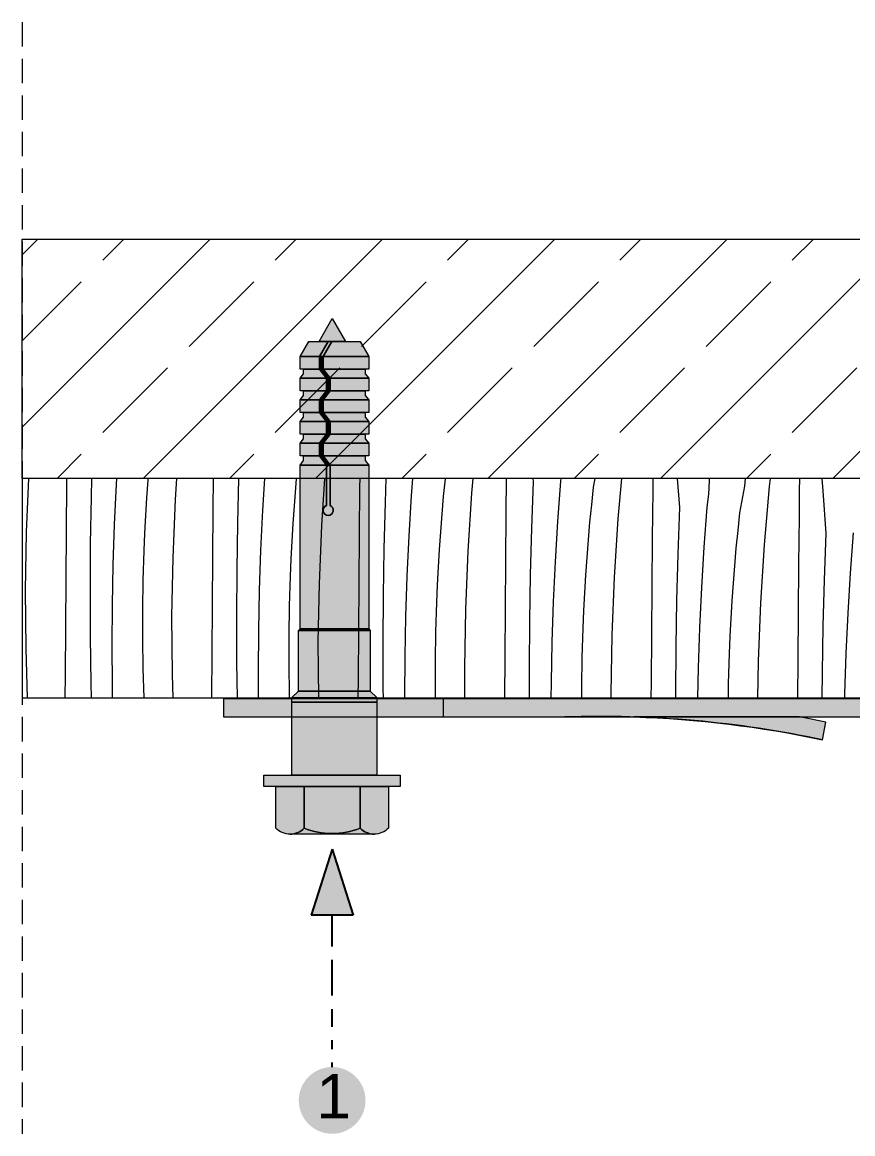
# Model space of a CAD drawing. Header units: millimetres. Extents: x -7826 to 55813, y 465 to 25965.
# Drawn here: x 47588 to 48270, y 18926 to 19838 of the extents above; entities that cross this region are included whole.
import ezdxf

# ---------------------------------------------------------------- set-up
doc = ezdxf.new("R2010")
doc.units = ezdxf.units.MM
doc.linetypes.add('Hidden Line', pattern=[30.00000000000001, 20, -10.00000000000001])
for name, color, linetype, lineweight in [('2D - Ogolne2', 251, 'Continuous', 15), ('2D - Ogolne5', 161, 'Continuous', 25), ('2D Drafting - General102', 254, 'Continuous', 13), ('2D Drafting - General121', 255, 'Continuous', 0), ('2D Drafting - General2', 251, 'Continuous', 15), ('2D Drafting - General5', 161, 'Continuous', 25), ('2D Drafting - General81', 251, 'Continuous', 20), ('Opisy - Tekst121', 255, 'Continuous', 0)]:
    doc.layers.add(name, color=color, linetype=linetype, lineweight=lineweight)
doc.styles.add('GENERATED_STYLE_5', font='arial.ttf')

# ---------------------------------------------------------------- blocks, each defined once
blk = doc.blocks.new('*X8')
at = {"layer": '2D Drafting - General81', "linetype": 'Continuous'}
for p, q in [((-50726.64515615159, 71654.45589636274), (-50724.83959080656, 71698.48811717569)), ((-50693.66429869771, 71694.44382766113), (-50693.62941686485, 71698.48811717569)), ((-50673.49822497665, 71683.01500146936), (-50673.07673428878, 71698.48811717569)), ((-50652.99300354416, 71693.67314353264), (-50652.69895070346, 71698.48811717569)), ((-50628.06855908725, 71682.62731017997), (-50627.06353152131, 71697.10164016571)), ((-50627.06353152131, 71697.10164016571), (-50626.9546700847, 71698.48811717569)), ((-50604.61823588994, 71681.06261155606), (-50603.49167719713, 71698.48811717569)), ((-50573.59653745046, 71673.27264183997), (-50573.37905499949, 71698.48811717569)), ((-50553.4304637294, 71661.84381564822), (-50552.43226581305, 71698.48811717569)), ((-50532.92524229691, 71672.50195771147), (-50531.33825458404, 71698.48811717569)), ((-50505.86005441436, 71690.39511674746), (-50505.15101948706, 71698.48811717569)), ((-50484.55047464268, 71659.89142573491), (-50482.0551990848, 71698.48811717569)), ((-50453.18943713566, 71691.4453012328), (-50453.1261964132, 71698.48811717569)), ((-50432.32368424025, 71678.81546415405), (-50431.57963926803, 71698.48811717569)), ((-50410.84308692798, 71684.31550544885), (-50409.78365726076, 71698.48811717569)), ((-50384.52598165978, 71683.67774578989), (-50383.12917780435, 71698.1195340425)), ((-50383.12917780435, 71698.1195340425), (-50383.09016540788, 71698.48811717569)), ((-50361.39771731963, 71686.43867375862), (-50360.33294862198, 71698.48811717569)), ((-50333.12167588841, 71670.27411541165), (-50332.86832923425, 71698.48811717569)), ((-50310.81380800927, 71695.77399999168), (-50311.01600271404, 71698.48811717569)), ((-50290.77532568073, 71663.14431962771), (-50288.31193337592, 71696.09856260121)), ((-50288.31193337592, 71696.09856260121), (-50288.0465593903, 71698.48811717569)), ((-50261.53423429799, 71691.37693177248), (-50260.24290800323, 71698.48811717569)), ((-50241.32995607238, 71665.26748793745), (-50238.39436104904, 71698.48811717569)), ((-50212.70062904455, 71688.44665204415), (-50212.60060782688, 71698.48811717569)), ((-50190.74604676203, 71674.60281417053), (-50192.52544000927, 71698.48811717569)), ((-50167.06033087534, 71685.58725090348), (-50166.48383062602, 71696.29715491347)), ((-50166.48383062602, 71696.29715491347), (-50166.49051092172, 71698.48811717569)), ((-50137.5037122644, 71692.02821388563), (-50136.76017639258, 71698.48811717569)), ((-50117.05307656078, 71691.72874329698), (-50116.2947942981, 71698.48811717569)), ((-50092.42474913164, 71688.16919630404), (-50092.30536893413, 71698.48811717569)), ((-50073.27193687112, 71688.24695016317), (-50073.95013767794, 71698.48811717569)), ((-50693.98969119359, 71655.09986463061), (-50693.66429869771, 71694.44382766113)), ((-50654.55802589805, 71660.66403665837), (-50652.99300354416, 71693.67314353264)), ((-50506.99577027406, 71675.93045434455), (-50505.86005441436, 71690.39511674746)), ((-50453.52877620321, 71652.10145601882), (-50453.18943713566, 71691.4453012328)), ((-50312.255922993, 71657.6442783329), (-50310.81380800927, 71695.77399999168)), ((-50263.0614165571, 71676.94834822135), (-50261.53423429799, 71691.37693177248)), ((-50213.05391464117, 71649.1029295905), (-50212.70062904455, 71688.44665204415)), ((-50141.46647305074, 71670.20574595132), (-50137.5037122644, 71692.02821388563)), ((-50121.26219482513, 71644.09630211629), (-50117.05307656078, 71691.72874329698)), ((-50092.63286779729, 71667.27546622299), (-50092.42474913164, 71688.16919630404)), ((-50070.67828551477, 71653.43162834937), (-50073.27193687112, 71688.24695016317)), ((-50674.13403039788, 71644.86331578092), (-50673.49822497665, 71683.01500146936)), ((-50628.94281637417, 71668.14449335657), (-50628.06855908725, 71682.62731017997)), ((-50606.57739490434, 71633.28471054157), (-50604.61823588994, 71681.06261155606)), ((-50433.36270248214, 71640.67262982707), (-50432.32368424025, 71678.81546415405)), ((-50412.85748104966, 71651.33077189032), (-50410.84308692798, 71684.31550544885)), ((-50385.79229316711, 71669.22393092631), (-50384.52598165978, 71683.67774578989)), ((-50364.48271339543, 71638.72023991376), (-50361.39771731963, 71686.43867375862)), ((-50168.24417212867, 71674.92737678005), (-50167.06033087534, 71685.58725090348)), ((-50573.92192994634, 71633.92867880945), (-50573.59653745046, 71673.27264183997)), ((-50534.4902646508, 71639.49285083721), (-50532.92524229691, 71672.50195771147)), ((-50508.00079784, 71661.45612435883), (-50506.99577027406, 71675.93045434455)), ((-50386.92800902681, 71654.75926852341), (-50385.79229316711, 71669.22393092631)), ((-50333.46101495596, 71630.93027019768), (-50333.12167588841, 71670.27411541165)), ((-50264.45822041253, 71662.50655996875), (-50263.0614165571, 71676.94834822135)), ((-50192.18816174575, 71636.47309251173), (-50190.74604676203, 71674.60281417053)), ((-50170.70756443348, 71641.97313380655), (-50168.24417212867, 71674.92737678005)), ((-50142.99365530985, 71655.7771624002), (-50141.46647305074, 71670.20574595132)), ((-50655.67338623885, 71627.63667825788), (-50654.55802589805, 71660.66403665837)), ((-50629.68623206444, 71653.65437113294), (-50628.94281637417, 71668.14449335657)), ((-50554.06626915063, 71623.69212995976), (-50553.4304637294, 71661.84381564822)), ((-50508.87505512692, 71646.9733075354), (-50508.00079784, 71661.45612435883)), ((-50486.50963365709, 71612.11352472042), (-50484.55047464268, 71659.89142573491)), ((-50292.78971980241, 71630.15958606919), (-50290.77532568073, 71663.14431962771)), ((-50265.72453191986, 71648.05274510516), (-50264.45822041253, 71662.50655996875)), ((-50244.41495214818, 71617.54905409261), (-50241.32995607238, 71665.26748793745)), ((-50092.98615339391, 71627.93174376934), (-50092.63286779729, 71667.27546622299)), ((-50727.47738905666, 71606.64508672949), (-50726.64515615159, 71654.45589636274)), ((-50694.30113707694, 71615.75578872733), (-50693.98969119359, 71655.09986463061)), ((-50630.29874551385, 71639.15812554251), (-50629.68623206444, 71653.65437113294)), ((-50453.85416869909, 71612.75749298831), (-50453.52877620321, 71652.10145601882)), ((-50414.42250340354, 71618.32166501608), (-50412.85748104966, 71651.33077189032)), ((-50387.93303659274, 71640.28493853768), (-50386.92800902681, 71654.75926852341)), ((-50313.2949412349, 71619.50144400592), (-50312.255922993, 71657.6442783329)), ((-50144.39045916529, 71641.33537414759), (-50142.99365530985, 71655.7771624002)), ((-50072.12040049849, 71615.30190669057), (-50070.67828551477, 71653.43162834937)), ((-50050.63980318622, 71620.80194798538), (-50048.17641088142, 71653.75619095888)), ((-50674.36655196644, 71606.70704102665), (-50674.13403039788, 71644.86331578092)), ((-50509.61847081719, 71632.48318531178), (-50508.87505512692, 71646.9733075354)), ((-50266.86024777956, 71633.58808270226), (-50265.72453191986, 71648.05274510516)), ((-50213.39325370871, 71609.75908437652), (-50213.05391464117, 71649.1029295905)), ((-50172.72195855516, 71608.98840024802), (-50170.70756443348, 71641.97313380655)), ((-50145.65677067261, 71626.881559284), (-50144.39045916529, 71641.33537414759)), ((-50124.34719090092, 71596.37786827145), (-50121.26219482513, 71644.09630211629)), ((-50631.02781631474, 71615.02084943494), (-50630.29874551385, 71639.1581255425)), ((-50607.40962780941, 71585.47390090833), (-50606.57739490434, 71633.28471054157)), ((-50574.2333758297, 71594.58460290616), (-50573.92192994634, 71633.92867880945)), ((-50535.6056249916, 71606.46549243672), (-50534.4902646508, 71639.49285083721)), ((-50510.2309842666, 71617.98693972135), (-50509.61847081719, 71632.48318531178)), ((-50433.99850790337, 71602.52094413863), (-50433.36270248214, 71640.67262982707)), ((-50388.80729387967, 71625.80212171425), (-50387.93303659274, 71640.28493853768)), ((-50366.44187240984, 71590.94233889929), (-50364.48271339543, 71638.72023991376)), ((-50267.8652753455, 71619.11375271653), (-50266.86024777956, 71633.58808270226)), ((-50193.22717998765, 71598.33025818475), (-50192.18816174575, 71636.47309251173)), ((-50656.33887771453, 71594.59719350556), (-50655.67338623885, 71627.63667825788)), ((-50554.29879071919, 71585.5358552055), (-50554.06626915063, 71623.69212995976)), ((-50389.55070956994, 71611.31199949064), (-50388.80729387967, 71625.80212171425)), ((-50333.78640745184, 71591.58630716716), (-50333.46101495596, 71630.93027019768)), ((-50294.35474215629, 71597.15047919493), (-50292.78971980241, 71630.15958606919)), ((-50146.79248653231, 71612.4168968811), (-50145.65677067261, 71626.881559284)), ((-50093.32549246145, 71588.58789855536), (-50092.98615339391, 71627.93174376934)), ((-50694.59863630858, 71576.41160489504), (-50694.30113707694, 71615.75578872733)), ((-50631.39397886868, 71590.87534121686), (-50631.02781631474, 71615.02084943494)), ((-50510.96005506749, 71593.8496636138), (-50510.23098426659, 71617.98693972135)), ((-50415.53786374435, 71585.29430661559), (-50414.42250340354, 71618.32166501608)), ((-50313.93074665613, 71581.34975831748), (-50313.2949412349, 71619.50144400592)), ((-50268.73953263242, 71604.63093589312), (-50267.8652753455, 71619.11375271653)), ((-50246.37411116259, 71569.77115307812), (-50244.41495214818, 71617.54905409261)), ((-50073.15941874039, 71577.1590723636), (-50072.12040049849, 71615.30190669057)), ((-50052.6541973079, 71587.81721442686), (-50050.63980318622, 71620.80194798538)), ((-50727.18223323477, 71558.82794532146), (-50727.47738905666, 71606.64508672949)), ((-50674.1957637051, 71568.55044001488), (-50674.36655196644, 71606.70704102665)), ((-50536.27111646728, 71573.4260076844), (-50535.6056249916, 71606.46549243672)), ((-50487.34186656216, 71564.30271508718), (-50486.50963365709, 71612.11352472042)), ((-50454.16561458244, 71573.41341708502), (-50453.85416869909, 71612.75749298831)), ((-50390.16322301934, 71596.8157539002), (-50389.55070956994, 71611.31199949064)), ((-50213.71864620459, 71570.415121346), (-50213.39325370871, 71609.75908437652)), ((-50174.28698090905, 71575.97929337376), (-50172.72195855516, 71608.98840024802)), ((-50147.79751409825, 71597.94256689536), (-50146.79248653231, 71612.4168968811)), ((-50434.23102947194, 71564.36466938435), (-50433.99850790337, 71602.52094413863)), ((-50390.89229382024, 71572.67847779265), (-50390.16322301934, 71596.8157539002)), ((-50295.4701024971, 71564.12312079444), (-50294.35474215629, 71597.15047919493)), ((-50269.48294832269, 71590.1408136695), (-50268.73953263242, 71604.63093589312)), ((-50193.86298540888, 71560.17857249631), (-50193.22717998765, 71598.33025818475)), ((-50148.67177138517, 71583.45975007195), (-50147.79751409825, 71597.94256689536)), ((-50126.30634991533, 71548.59996725696), (-50124.34719090092, 71596.37786827145)), ((-50656.55437690463, 71561.55170982466), (-50656.33887771453, 71594.59719350556)), ((-50631.39715043511, 71566.72705697), (-50631.39397886868, 71590.87534121686)), ((-50574.53087506133, 71555.24041907389), (-50574.2333758297, 71594.58460290616)), ((-50511.32621762143, 71569.70415539571), (-50510.96005506749, 71593.8496636138)), ((-50367.27410531491, 71543.13152926603), (-50366.44187240984, 71590.94233889929)), ((-50334.09785333519, 71552.24223126388), (-50333.78640745184, 71591.58630716716)), ((-50270.09546177209, 71575.64456807905), (-50269.48294832269, 71590.1408136695)), ((-50093.65088495734, 71549.24393552484), (-50093.32549246145, 71588.58789855536)), ((-50054.21921966179, 71554.8081075526), (-50052.6541973079, 71587.81721442686)), ((-50607.11447198752, 71537.65675950031), (-50607.40962780941, 71585.47390090833)), ((-50554.12800245785, 71547.37925419371), (-50554.29879071919, 71585.5358552055)), ((-50416.20335522003, 71552.25482186324), (-50415.53786374435, 71585.29430661559)), ((-50314.16326822469, 71543.1934835632), (-50313.93074665613, 71581.34975831748)), ((-50149.41518707544, 71568.96962784833), (-50148.67177138517, 71583.45975007195)), ((-50694.88218885116, 71537.06731807752), (-50694.59863630858, 71576.41160489504)), ((-50673.62168469426, 71530.39777559032), (-50674.1957637051, 71568.55044001488)), ((-50536.48661565739, 71540.38052400351), (-50536.27111646728, 71573.4260076844)), ((-50511.32938918786, 71545.55587114887), (-50511.32621762143, 71569.70415539571)), ((-50454.46311381407, 71534.06923325274), (-50454.16561458244, 71573.41341708502)), ((-50391.25845637418, 71548.53296957456), (-50390.89229382024, 71572.67847779265)), ((-50270.82453257299, 71551.50729197149), (-50270.09546177209, 71575.64456807903)), ((-50247.20634406766, 71521.96034344488), (-50246.37411116259, 71569.77115307812)), ((-50214.03009208794, 71531.07104544272), (-50213.71864620459, 71570.415121346)), ((-50175.40234124985, 71542.95193497327), (-50174.28698090905, 71575.97929337376)), ((-50150.02770052484, 71554.4733822579), (-50149.41518707544, 71568.96962784833)), ((-50073.79522416162, 71539.00738667515), (-50073.15941874039, 71577.1590723636)), ((-50656.31984384322, 71528.5063557511), (-50656.55437690463, 71561.55170982466)), ((-50631.03733029737, 71542.58145340344), (-50631.39715043511, 71566.72705697)), ((-50487.05907162914, 71518.48811717567), (-50487.34186656216, 71564.30271508718)), ((-50434.06024121059, 71526.20806837257), (-50434.23102947194, 71564.36466938435)), ((-50296.13559397278, 71531.0836360421), (-50295.4701024971, 71564.12312079444)), ((-50194.09550697744, 71522.02229774203), (-50193.86298540888, 71560.17857249631)), ((-50725.98176641153, 71518.48811717567), (-50727.18223323477, 71558.82794532146)), ((-50574.79574728273, 71518.48811717567), (-50574.53087506133, 71555.24041907389)), ((-50416.41885441013, 71519.20933818237), (-50416.20335522003, 71552.25482186324)), ((-50334.35308351225, 71518.48811717567), (-50334.09785333519, 71552.24223126388)), ((-50271.19069512693, 71527.36178375341), (-50270.82453257299, 71551.50729197149)), ((-50150.75677132573, 71530.33610615032), (-50150.02770052484, 71554.47338225789)), ((-50055.33458000259, 71521.78074915211), (-50054.21921966179, 71554.8081075526)), ((-50630.31592113181, 71518.48811717567), (-50631.03733029737, 71542.58145340344)), ((-50553.69328064716, 71518.48811717567), (-50554.12800245785, 71547.37925419371)), ((-50510.96956905011, 71521.4102675823), (-50511.32938918786, 71545.55587114887)), ((-50391.26162794061, 71524.38468532772), (-50391.25845637418, 71548.53296957456)), ((-50367.12199152609, 71518.48811717567), (-50367.27410531491, 71543.13152926603)), ((-50314.05268744811, 71518.48811717567), (-50314.16326822469, 71543.1934835632)), ((-50175.89509900103, 71518.48811717567), (-50175.40234124985, 71542.95193497327)), ((-50126.83050068087, 71518.48811717567), (-50126.30634991533, 71548.59996725696)), ((-50093.89434659149, 71518.48811717567), (-50093.65088495734, 71549.24393552484)), ((-50695.00950207952, 71518.48811717567), (-50694.88218885116, 71537.06731807752)), ((-50606.54403526989, 71518.48811717567), (-50607.11447198752, 71537.65675950031)), ((-50536.33123849957, 71518.48811717567), (-50536.48661565739, 71540.38052400351)), ((-50454.57540623153, 71518.48811717567), (-50454.46311381407, 71534.06923325274)), ((-50073.92026710044, 71518.48811717567), (-50073.79522416162, 71539.00738667515)), ((-50673.31654537663, 71518.48811717567), (-50673.62168469426, 71530.39777559032)), ((-50656.11228057083, 71518.48811717567), (-50656.31984384322, 71528.5063557511)), ((-50433.94407994077, 71518.48811717567), (-50434.06024121059, 71526.20806837257)), ((-50391.17375670729, 71518.48811717567), (-50391.26162794061, 71524.38468532772)), ((-50296.21773300699, 71518.48811717567), (-50296.13559397278, 71531.0836360421)), ((-50271.19186056886, 71518.48811717567), (-50271.19069512693, 71527.36178375341)), ((-50214.12523731975, 71518.48811717567), (-50214.03009208794, 71531.07104544272)), ((-50150.9364440774, 71518.48811717567), (-50150.75677132573, 71530.33610615032)), ((-50510.88207323523, 71518.48811717567), (-50510.96956905011, 71521.4102675823)), ((-50416.41373568239, 71518.48811717567), (-50416.41885441013, 71519.20933818237)), ((-50247.18491142304, 71518.48811717567), (-50247.20634406766, 71521.96034344488)), ((-50194.07968804865, 71518.48811717567), (-50194.09550697744, 71522.02229774203)), ((-50055.40090120976, 71518.48811717567), (-50055.33458000259, 71521.78074915211))]:
    blk.add_line(p, q, dxfattribs=at)
blk = doc.blocks.new('Wype_nienie_18')
at = {"layer": '2D Drafting - General2', "linetype": 'Continuous'}
for p, q in [((-49348.20954572398, 71698.48811717569), (-50730.28435715281, 71698.48811717569)), ((-50730.28435715281, 71698.48811717569), (-50730.28435715281, 71518.48811717567)), ((-50730.28435715281, 71518.48811717567), (-49348.20954572398, 71518.48811717567))]:
    blk.add_line(p, q, dxfattribs=at)
at = {"layer": '2D Drafting - General81', "linetype": 'Continuous'}
blk.add_blockref('*X8', (0, 0), dxfattribs=at)

msp = doc.modelspace()

# ---------------------------------------------------------------- hatches: boundary and pattern name
at = {"layer": '2D - Ogolne5', "linetype": 'Continuous'}
msp.add_hatch(color=256, dxfattribs=at).paths.add_polyline_path([(47869.92241571115, 18953.46134379904, 0.9999999999999999), (47815.15440977677, 18953.46134379904, 0.9999999999999999)], flags=0)
at = {"layer": '2D Drafting - General102', "linetype": 'Continuous'}
h = msp.add_hatch(color=256, dxfattribs=at)
edge = h.paths.add_edge_path()
edge.add_line((48813.52900152028, 19283.07344972505), (47753.52900152028, 19283.07344972505))
edge.add_line((47753.52900152028, 19283.07344972505), (47753.52900152028, 19268.07344972505))
edge.add_line((47753.52900152028, 19268.07344972505), (48033.52900152028, 19268.07344972505))
edge.add_arc((48061.79766107968, 18388.57278817675), 879.9548458740269, 88.15904916852242, 91.84095083147758, ccw=False)
edge.add_line((48090.06632063908, 19268.07344972505), (48813.52900152028, 19268.07344972505))
edge.add_line((48813.52900152028, 19268.07344972505), (48813.52900152028, 19283.07344972505))
h = msp.add_hatch(color=256, dxfattribs=at)
edge = h.paths.add_edge_path()
edge.add_line((48226.09805774478, 19268.07344972505), (48090.06632063908, 19268.07344972505))
edge.add_arc((48061.7976610797, 18388.57278817666), 879.9548458741134, 77.98892094317449, 88.159049168524, ccw=False)
edge.add_line((48244.91699261399, 19249.26311645726), (48247.54130867257, 19263.78899471018))
edge.add_arc((48064.42197713843, 18403.09866642975), 879.9548458739124, 77.98892094318144, 79.41277142196361)
at = {"layer": '2D Drafting - General121', "linetype": 'Continuous'}
for points in [[(47842.63549784915, 19594.83128557333), (47853.448012431, 19576.10346096), (47831.8229832673, 19576.10346096)], [(47839.26032188718, 19576.10346096), (47832.11253561867, 19563.72313198131), (47816.20280741387, 19563.72313198131), (47823.35059368238, 19576.10346096)], [(47842.21898807205, 19576.10346096), (47835.07120180356, 19563.72313198131), (47832.11253561867, 19563.72313198131), (47839.26032188718, 19576.10346096)], [(47865.40888120656, 19576.10346096), (47872.55666747506, 19563.72313198131), (47835.07120180356, 19563.72313198131), (47842.21898807205, 19576.10346096)], [(47832.11253561867, 19553.36780033423), (47816.20280741387, 19553.36780033423), (47816.20280741387, 19563.72313198131), (47832.11253561867, 19563.72313198131)], [(47832.11253561867, 19553.36780033423), (47832.11253561867, 19563.72313198131), (47835.07120180356, 19563.72313198131), (47835.07120180356, 19553.36780033423)], [(47872.55666747506, 19553.36780033423), (47835.07120180356, 19553.36780033423), (47835.07120180356, 19563.72313198131), (47872.55666747506, 19563.72313198131)], [(47819.16147359875, 19553.36780033423), (47832.11253561868, 19553.36780033423), (47837.85902019242, 19545.92652254598), (47816.20280741387, 19545.92652254598), (47819.16147359875, 19549.66946760314)], [(47837.85902019242, 19545.92652254598), (47832.11253561868, 19553.36780033423), (47835.07120180356, 19553.36780033423), (47840.81768637729, 19545.92652254598)], [(47869.59800129018, 19553.36780033423), (47869.59800129018, 19549.66946760314), (47872.55666747506, 19545.92652254598), (47840.81768637729, 19545.92652254598), (47835.07120180356, 19553.36780033423)], [(47816.20280741387, 19545.92652254598), (47837.85902019242, 19545.92652254598), (47837.85902019242, 19535.5711908989), (47816.20280741387, 19535.5711908989)], [(47837.85902019242, 19535.5711908989), (47837.85902019242, 19545.92652254598), (47840.8176863773, 19545.92652254598), (47840.8176863773, 19535.5711908989)], [(47872.55666747506, 19545.92652254598), (47872.55666747506, 19535.5711908989), (47840.8176863773, 19535.5711908989), (47840.8176863773, 19545.92652254598)], [(47819.16147359875, 19535.5711908989), (47837.85902019242, 19535.5711908989), (47832.11253561868, 19528.12991311065), (47816.20280741387, 19528.12991311065), (47819.16147359875, 19531.87285816781)], [(47840.81768637729, 19535.5711908989), (47835.07120180356, 19528.12991311065), (47832.11253561868, 19528.12991311065), (47837.85902019242, 19535.5711908989)], [(47869.59800129018, 19535.5711908989), (47869.59800129018, 19531.87285816781), (47872.55666747505, 19528.12991311065), (47835.07120180356, 19528.12991311065), (47840.81768637729, 19535.5711908989)], [(47816.20280741387, 19528.12991311065), (47832.11253561867, 19528.12991311065), (47832.11253561867, 19517.77458146358), (47816.20280741387, 19517.77458146358)], [(47835.07120180356, 19528.12991311065), (47835.07120180356, 19517.77458146358), (47832.11253561867, 19517.77458146358), (47832.11253561867, 19528.12991311065)], [(47872.55666747506, 19528.12991311065), (47872.55666747506, 19517.77458146358), (47835.07120180356, 19517.77458146358), (47835.07120180356, 19528.12991311065)], [(47837.85902019242, 19510.3333036753), (47816.20280741387, 19510.3333036753), (47819.16147359875, 19514.07624873248), (47819.16147359875, 19517.77458146358), (47832.11253561867, 19517.77458146358)], [(47835.07120180356, 19517.77458146358), (47840.81768637729, 19510.3333036753), (47837.85902019242, 19510.3333036753), (47832.11253561867, 19517.77458146358)], [(47869.59800129018, 19517.77458146358), (47869.59800129018, 19514.07624873248), (47872.55666747506, 19510.3333036753), (47840.81768637729, 19510.3333036753), (47835.07120180356, 19517.77458146358)], [(47816.20280741387, 19510.3333036753), (47837.85902019242, 19510.3333036753), (47837.85902019242, 19499.97797202823), (47816.20280741387, 19499.97797202823)], [(47837.85902019242, 19499.97797202823), (47837.85902019242, 19510.3333036753), (47840.8176863773, 19510.3333036753), (47840.8176863773, 19499.97797202823)], [(47872.55666747506, 19499.97797202823), (47840.8176863773, 19499.97797202823), (47840.8176863773, 19510.3333036753), (47872.55666747506, 19510.3333036753)], [(47819.16147359875, 19499.97797202823), (47837.85902019242, 19499.97797202823), (47832.11253561867, 19492.53669423998), (47816.20280741387, 19492.53669423998), (47819.16147359875, 19496.27963929715)], [(47840.81768637729, 19499.97797202823), (47835.07120180356, 19492.53669423998), (47832.11253561867, 19492.53669423998), (47837.85902019242, 19499.97797202823)], [(47869.59800129018, 19499.97797202823), (47869.59800129018, 19496.27963929715), (47872.55666747505, 19492.53669423998), (47835.07120180356, 19492.53669423998), (47840.81768637729, 19499.97797202823)], [(47816.20280741387, 19492.53669423998), (47832.11253561867, 19492.53669423998), (47832.11253561867, 19482.1813625929), (47816.20280741387, 19482.1813625929)], [(47832.11253561867, 19482.1813625929), (47832.11253561867, 19492.53669423998), (47835.07120180356, 19492.53669423998), (47835.07120180356, 19482.1813625929)], [(47872.55666747506, 19482.1813625929), (47835.07120180356, 19482.1813625929), (47835.07120180356, 19492.53669423998), (47872.55666747506, 19492.53669423998)], [(47819.16147359875, 19482.1813625929), (47832.11253561868, 19482.1813625929), (47837.85902019242, 19474.74008480465), (47816.20280741387, 19474.74008480465), (47819.16147359875, 19478.48302986181)], [(47837.85902019242, 19474.74008480465), (47832.11253561867, 19482.1813625929), (47835.07120180356, 19482.1813625929), (47840.8176863773, 19474.74008480465)], [(47869.59800129018, 19482.1813625929), (47869.59800129018, 19478.48302986181), (47872.55666747506, 19474.74008480465), (47840.8176863773, 19474.74008480465), (47835.07120180356, 19482.1813625929)], [(47873.80213897688, 19339.07575314051), (47814.95733591205, 19339.07575314051), (47816.20280741387, 19340.32122464232), (47872.55666747506, 19340.32122464232)], [(47873.80213897688, 19289.33343622789), (47814.95733591205, 19289.33343622789), (47814.95733591205, 19339.07575314051), (47873.80213897688, 19339.07575314051)], [(47879.11860131682, 19283.74435944108), (47809.54378846693, 19283.74435944108), (47809.54378846693, 19283.91988878278), (47814.95733591205, 19289.33343622789), (47873.70505387169, 19289.33343622789), (47879.11860131682, 19283.91988878278)], [(47879.11860131682, 19280.23089400888), (47846.41408597886, 19280.23089400888), (47822.06008982491, 19280.23089400888), (47809.54378950367, 19280.23090230285), (47809.54378846693, 19283.74435943829), (47817.68927859158, 19283.74435943829), (47879.11860131682, 19283.74435943829)], [(47879.21568642201, 19220.23091085789), (47842.53841274396, 19220.23091085789), (47809.54378921133, 19220.23091085789), (47809.54378921133, 19280.23089400888), (47845.4643482669, 19280.23089400888), (47879.21568642201, 19280.23089400888)], [(47879.21568642201, 19280.23089400888), (47879.21568642201, 19220.23091085789), (47842.53841274396, 19220.23091085789), (47809.54378921133, 19220.23091085789), (47809.54378921133, 19280.23089400888), (47846.41408607056, 19280.23089400888)], [(47842.53841274396, 19220.23091085789), (47898.45756300962, 19220.23091085789), (47898.45756300962, 19210.91105248028), (47842.53841274396, 19210.91105248028), (47786.61926247831, 19210.91105248028), (47786.61926247831, 19220.23091085789)]]:
    msp.add_hatch(color=256, dxfattribs=at).paths.add_polyline_path(points)
h = msp.add_hatch(color=256, dxfattribs=at)
edge = h.paths.add_edge_path()
edge.add_line((47872.55666747506, 19340.32122464232), (47816.20280741387, 19340.32122464232))
edge.add_line((47816.20280741387, 19340.32122464232), (47816.20280741387, 19474.74008480465))
edge.add_line((47816.20280741387, 19474.74008480465), (47837.85902019242, 19474.74008480465))
edge.add_line((47837.85902019242, 19474.74008480465), (47837.85902019242, 19441.43146806516))
edge.add_arc((47839.33835328486, 19437.51685963057), 4.184804128570523, 110.701611559369, 429.298388440631)
edge.add_line((47840.8176863773, 19441.43146806516), (47840.8176863773, 19474.74008480465))
edge.add_line((47840.8176863773, 19474.74008480465), (47872.55666747506, 19474.74008480465))
edge.add_line((47872.55666747506, 19474.74008480465), (47872.55666747506, 19340.32122464232))
h = msp.add_hatch(color=256, dxfattribs=at)
edge = h.paths.add_edge_path()
edge.add_line((47840.8176863773, 19474.74008480465), (47840.8176863773, 19441.43146806516))
edge.add_arc((47839.33835328486, 19437.51685963057), 4.184804128570523, -249.29838844063102, 69.29838844063102, ccw=False)
edge.add_line((47837.85902019242, 19441.43146806516), (47837.85902019242, 19474.74008480465))
edge.add_line((47837.85902019242, 19474.74008480465), (47840.8176863773, 19474.74008480465))
h = msp.add_hatch(color=256, dxfattribs=at)
edge = h.paths.add_edge_path()
edge.add_line((47819.62709423234, 19210.91105248028), (47819.62709423234, 19176.73823842904))
edge.add_arc((47807.97727126033, 19188.17771737516), 16.32727943773618, 224.4780486831164, 315.52195131688364, ccw=False)
edge.add_line((47796.32744828832, 19176.73823842904), (47796.32744828832, 19210.91105248028))
edge.add_line((47796.32744828832, 19210.91105248028), (47819.62709423234, 19210.91105248028))
h = msp.add_hatch(color=256, dxfattribs=at)
edge = h.paths.add_edge_path()
edge.add_line((47865.44973125558, 19210.91105248028), (47865.44973125558, 19176.73823842904))
edge.add_arc((47842.53841274395, 19236.04642810473), 63.57979143209896, 270.0000000000066, 291.12202138239934, ccw=False)
edge.add_arc((47842.53841274397, 19236.04642810473), 63.57979143210105, 248.87797861760072, 269.9999999999934, ccw=False)
edge.add_line((47819.62709423234, 19176.73823842904), (47819.62709423234, 19210.91105248028))
edge.add_line((47819.62709423234, 19210.91105248028), (47842.53841274396, 19210.91105248028))
edge.add_line((47842.53841274396, 19210.91105248028), (47865.44973125558, 19210.91105248028))
h = msp.add_hatch(color=256, dxfattribs=at)
edge = h.paths.add_edge_path()
edge.add_line((47888.7493771996, 19210.91105248028), (47888.7493771996, 19176.73823842904))
edge.add_arc((47877.09955422759, 19188.17771737516), 16.32727943773618, 224.4780486831164, 315.52195131688364, ccw=False)
edge.add_line((47865.44973125558, 19176.73823842904), (47865.44973125558, 19210.91105248028))
edge.add_line((47865.44973125558, 19210.91105248028), (47888.7493771996, 19210.91105248028))
h = msp.add_hatch(color=256, dxfattribs=at)
edge = h.paths.add_edge_path()
edge.add_arc((47842.53841274395, 19236.04642810474), 63.5797914321156, 270.0000000000131, 291.1220213824008)
edge.add_arc((47877.09955422759, 19188.17771737516), 16.32727943773099, 224.4780486831342, 270.0000000000255)
edge.add_line((47877.09955422759, 19171.85043793743), (47807.97727126032, 19171.85043793743))
edge.add_arc((47807.97727126034, 19188.17771737517), 16.3272794377408, 269.999999999949, 315.5219513168293)
edge.add_arc((47842.53841274398, 19236.04642810474), 63.57979143211515, 248.8779786175993, 269.9999999999869)
at = {"layer": '2D Drafting - General5', "linetype": 'Continuous'}
msp.add_hatch(color=256, dxfattribs=at).paths.add_polyline_path([(47825.26264215047, 19105.33814624294), (47859.81418333745, 19105.33814624294), (47842.53841274396, 19159.43685804339)], flags=0)
at = {"layer": '2D Drafting - General81', "linetype": 'Continuous'}
h = msp.add_hatch(dxfattribs=at)
h.set_pattern_fill('SOLID___DASHED', color=256, style=0, pattern_type=2)
h.set_pattern_definition([(44.99999999999999, (98318.55812516046, -52234.74375773739), (-70.71067811865473, 70.71067811865478), []), (44.99999999999999, (98283.20278610114, -52199.38841867806), (-70.71067811865473, 70.71067811865478), [75, -25])])
h.paths.add_polyline_path([(47588.27376800766, 19659.96926211549), (48970.34857943648, 19659.96926211549), (48970.34857943648, 19463.7443594383), (47588.27376800766, 19463.7443594383)])

# ---------------------------------------------------------------- linework, layer by layer
at = {"layer": '2D - Ogolne2', "linetype": 'Continuous'}
for p, q in [((47873.70505387169, 19289.33343622789), (47879.11860131682, 19283.91988878278)), ((47879.11860131682, 19280.23089400888), (47845.36726316172, 19280.23089400888)), ((47879.11860131682, 19283.91988878278), (47879.11860131682, 19280.23089400888))]:
    msp.add_line(p, q, dxfattribs=at)
at = {"layer": '2D - Ogolne5', "linetype": 'Continuous'}
for p, q in [((47842.53841274396, 19159.43685804339), (47825.26264215047, 19105.33814624294)), ((47842.53841274396, 19159.43685804339), (47859.81418333745, 19105.33814624294)), ((47859.81418333745, 19105.33814624294), (47825.26264215047, 19105.33814624294)), ((47842.53841274396, 19079.65572510675), (47842.53841274396, 19105.33814624294)), ((47842.53841274396, 19039.39964504211), (47842.53841274396, 19068.67679418003)), ((47842.53841274396, 19013.78213954642), (47842.53841274396, 19028.42071411539)), ((47842.53841274396, 18995.48392133521), (47842.53841274396, 19002.80320861967)), ((47842.53841274396, 18980.84534676623), (47842.53841274396, 18984.50499040847))]:
    msp.add_line(p, q, dxfattribs=at)
at = {"layer": '2D Drafting - General2', "linetype": 'Hidden Line'}
msp.add_line((47588.27376800766, 19838.00786849799), (47588.27376800766, 18926.09345741772), dxfattribs=at)
at = {"layer": '2D Drafting - General2', "linetype": 'Continuous'}
for p, q in [((47753.52900152028, 19283.07344972505), (48813.52900152028, 19283.07344972505)), ((47753.52900152028, 19283.07344972505), (47753.52900152028, 19268.07344972505)), ((47933.52900211632, 19283.07344972505), (47933.52900211632, 19268.07344972505)), ((47753.52900152028, 19268.07344972505), (48813.52900152028, 19268.07344972505)), ((48244.91699261399, 19249.26311645726), (48247.54130867257, 19263.78899471016))]:
    msp.add_line(p, q, dxfattribs=at)
at = {"layer": '2D Drafting - General2', "linetype": 'Continuous', "flags": 128}
for points in [[(47588.27376800766, 19659.96926211549), (48970.34857943648, 19659.96926211549), (48970.34857943648, 19463.7443594383), (47588.27376800766, 19463.7443594383)], [(47842.63549784915, 19594.83128557333), (47853.448012431, 19576.10346096), (47831.8229832673, 19576.10346096)], [(47839.26032188718, 19576.10346096), (47832.11253561867, 19563.72313198131), (47816.20280741387, 19563.72313198131), (47823.35059368238, 19576.10346096)], [(47842.21898807205, 19576.10346096), (47835.07120180356, 19563.72313198131), (47832.11253561867, 19563.72313198131), (47839.26032188718, 19576.10346096)], [(47865.40888120656, 19576.10346096), (47872.55666747506, 19563.72313198131), (47835.07120180356, 19563.72313198131), (47842.21898807205, 19576.10346096)], [(47832.11253561867, 19553.36780033423), (47816.20280741387, 19553.36780033423), (47816.20280741387, 19563.72313198131), (47832.11253561867, 19563.72313198131)], [(47832.11253561867, 19553.36780033423), (47832.11253561867, 19563.72313198131), (47835.07120180356, 19563.72313198131), (47835.07120180356, 19553.36780033423)], [(47872.55666747506, 19553.36780033423), (47835.07120180356, 19553.36780033423), (47835.07120180356, 19563.72313198131), (47872.55666747506, 19563.72313198131)], [(47819.16147359875, 19553.36780033423), (47832.11253561868, 19553.36780033423), (47837.85902019242, 19545.92652254598), (47816.20280741387, 19545.92652254598), (47819.16147359875, 19549.66946760314)], [(47837.85902019242, 19545.92652254598), (47832.11253561868, 19553.36780033423), (47835.07120180356, 19553.36780033423), (47840.81768637729, 19545.92652254598)], [(47869.59800129018, 19553.36780033423), (47869.59800129018, 19549.66946760314), (47872.55666747506, 19545.92652254598), (47840.81768637729, 19545.92652254598), (47835.07120180356, 19553.36780033423)], [(47816.20280741387, 19545.92652254598), (47837.85902019242, 19545.92652254598), (47837.85902019242, 19535.5711908989), (47816.20280741387, 19535.5711908989)], [(47837.85902019242, 19535.5711908989), (47837.85902019242, 19545.92652254598), (47840.8176863773, 19545.92652254598), (47840.8176863773, 19535.5711908989)], [(47872.55666747506, 19545.92652254598), (47872.55666747506, 19535.5711908989), (47840.8176863773, 19535.5711908989), (47840.8176863773, 19545.92652254598)], [(47819.16147359875, 19535.5711908989), (47837.85902019242, 19535.5711908989), (47832.11253561868, 19528.12991311065), (47816.20280741387, 19528.12991311065), (47819.16147359875, 19531.87285816781)], [(47840.81768637729, 19535.5711908989), (47835.07120180356, 19528.12991311065), (47832.11253561868, 19528.12991311065), (47837.85902019242, 19535.5711908989)], [(47869.59800129018, 19535.5711908989), (47869.59800129018, 19531.87285816781), (47872.55666747505, 19528.12991311065), (47835.07120180356, 19528.12991311065), (47840.81768637729, 19535.5711908989)], [(47816.20280741387, 19528.12991311065), (47832.11253561867, 19528.12991311065), (47832.11253561867, 19517.77458146358), (47816.20280741387, 19517.77458146358)], [(47835.07120180356, 19528.12991311065), (47835.07120180356, 19517.77458146358), (47832.11253561867, 19517.77458146358), (47832.11253561867, 19528.12991311065)], [(47872.55666747506, 19528.12991311065), (47872.55666747506, 19517.77458146358), (47835.07120180356, 19517.77458146358), (47835.07120180356, 19528.12991311065)], [(47837.85902019242, 19510.3333036753), (47816.20280741387, 19510.3333036753), (47819.16147359875, 19514.07624873248), (47819.16147359875, 19517.77458146358), (47832.11253561867, 19517.77458146358)], [(47835.07120180356, 19517.77458146358), (47840.81768637729, 19510.3333036753), (47837.85902019242, 19510.3333036753), (47832.11253561867, 19517.77458146358)], [(47869.59800129018, 19517.77458146358), (47869.59800129018, 19514.07624873248), (47872.55666747506, 19510.3333036753), (47840.81768637729, 19510.3333036753), (47835.07120180356, 19517.77458146358)], [(47816.20280741387, 19510.3333036753), (47837.85902019242, 19510.3333036753), (47837.85902019242, 19499.97797202823), (47816.20280741387, 19499.97797202823)], [(47837.85902019242, 19499.97797202823), (47837.85902019242, 19510.3333036753), (47840.8176863773, 19510.3333036753), (47840.8176863773, 19499.97797202823)], [(47872.55666747506, 19499.97797202823), (47840.8176863773, 19499.97797202823), (47840.8176863773, 19510.3333036753), (47872.55666747506, 19510.3333036753)], [(47819.16147359875, 19499.97797202823), (47837.85902019242, 19499.97797202823), (47832.11253561867, 19492.53669423998), (47816.20280741387, 19492.53669423998), (47819.16147359875, 19496.27963929715)], [(47840.81768637729, 19499.97797202823), (47835.07120180356, 19492.53669423998), (47832.11253561867, 19492.53669423998), (47837.85902019242, 19499.97797202823)], [(47869.59800129018, 19499.97797202823), (47869.59800129018, 19496.27963929715), (47872.55666747505, 19492.53669423998), (47835.07120180356, 19492.53669423998), (47840.81768637729, 19499.97797202823)], [(47816.20280741387, 19492.53669423998), (47832.11253561867, 19492.53669423998), (47832.11253561867, 19482.1813625929), (47816.20280741387, 19482.1813625929)], [(47832.11253561867, 19482.1813625929), (47832.11253561867, 19492.53669423998), (47835.07120180356, 19492.53669423998), (47835.07120180356, 19482.1813625929)], [(47872.55666747506, 19482.1813625929), (47835.07120180356, 19482.1813625929), (47835.07120180356, 19492.53669423998), (47872.55666747506, 19492.53669423998)], [(47819.16147359875, 19482.1813625929), (47832.11253561868, 19482.1813625929), (47837.85902019242, 19474.74008480465), (47816.20280741387, 19474.74008480465), (47819.16147359875, 19478.48302986181)], [(47837.85902019242, 19474.74008480465), (47832.11253561867, 19482.1813625929), (47835.07120180356, 19482.1813625929), (47840.8176863773, 19474.74008480465)], [(47869.59800129018, 19482.1813625929), (47869.59800129018, 19478.48302986181), (47872.55666747506, 19474.74008480465), (47840.8176863773, 19474.74008480465), (47835.07120180356, 19482.1813625929)], [(47873.80213897688, 19339.07575314051), (47814.95733591205, 19339.07575314051), (47816.20280741387, 19340.32122464232), (47872.55666747506, 19340.32122464232)], [(47873.80213897688, 19289.33343622789), (47814.95733591205, 19289.33343622789), (47814.95733591205, 19339.07575314051), (47873.80213897688, 19339.07575314051)], [(47879.11860131682, 19283.74435944108), (47809.54378846693, 19283.74435944108), (47809.54378846693, 19283.91988878278), (47814.95733591205, 19289.33343622789), (47873.70505387169, 19289.33343622789), (47879.11860131682, 19283.91988878278)], [(47879.11860131682, 19280.23089400888), (47846.41408597886, 19280.23089400888), (47822.06008982491, 19280.23089400888), (47809.54378950367, 19280.23090230285), (47809.54378846693, 19283.74435943829), (47817.68927859158, 19283.74435943829), (47879.11860131682, 19283.74435943829)], [(47879.21568642201, 19220.23091085789), (47842.53841274396, 19220.23091085789), (47809.54378921133, 19220.23091085789), (47809.54378921133, 19280.23089400888), (47845.4643482669, 19280.23089400888), (47879.21568642201, 19280.23089400888)], [(47879.21568642201, 19280.23089400888), (47879.21568642201, 19220.23091085789), (47842.53841274396, 19220.23091085789), (47809.54378921133, 19220.23091085789), (47809.54378921133, 19280.23089400888), (47846.41408607056, 19280.23089400888)], [(47842.53841274396, 19220.23091085789), (47898.45756300962, 19220.23091085789), (47898.45756300962, 19210.91105248028), (47842.53841274396, 19210.91105248028), (47786.61926247831, 19210.91105248028), (47786.61926247831, 19220.23091085789)]]:
    msp.add_lwpolyline(points, close=True, dxfattribs=at)
for points in [[(47872.55666747506, 19340.32122464232), (47816.20280741387, 19340.32122464232), (47816.20280741387, 19474.74008480465), (47837.85902019242, 19474.74008480465), (47837.85902019242, 19441.43146806516, 5.475043183008319), (47840.8176863773, 19441.43146806516), (47840.8176863773, 19474.74008480465), (47872.55666747506, 19474.74008480465)], [(47840.8176863773, 19474.74008480465), (47840.8176863773, 19441.43146806516, -5.475043183008319), (47837.85902019242, 19441.43146806516), (47837.85902019242, 19474.74008480465)], [(48813.52900152028, 19283.07344972505), (47753.52900152028, 19283.07344972505), (47753.52900152028, 19268.07344972505), (48033.52900152028, 19268.07344972505, -0.01606670895634837), (48090.06632063908, 19268.07344972505), (48813.52900152028, 19268.07344972505)], [(48226.09805774478, 19268.07344972505), (48090.06632063908, 19268.07344972505, -0.04440470664834033), (48244.91699261399, 19249.26311645726), (48247.54130867257, 19263.78899471018, 0.006212799661562662)], [(47819.62709423234, 19210.91105248028), (47819.62709423234, 19176.73823842904, -0.4195600657071172), (47796.32744828832, 19176.73823842904), (47796.32744828832, 19210.91105248028)], [(47865.44973125558, 19210.91105248028), (47865.44973125558, 19176.73823842904, -0.09242403204495818), (47842.53841274396, 19172.46663667263, -0.0924240320449649), (47819.62709423234, 19176.73823842904), (47819.62709423234, 19210.91105248028), (47842.53841274396, 19210.91105248028)], [(47888.7493771996, 19210.91105248028), (47888.7493771996, 19176.73823842904, -0.4195600657071172), (47865.44973125558, 19176.73823842904), (47865.44973125558, 19210.91105248028)], [(47842.53841274396, 19172.46663667263, 0.09242403204492548), (47865.44973125558, 19176.73823842904, 0.2012809963204646), (47877.09955422759, 19171.85043793743), (47807.97727126032, 19171.85043793743, 0.2012809963204646), (47819.62709423234, 19176.73823842904, 0.09242403204492862)]]:
    msp.add_lwpolyline(points, format="xyb", close=True, dxfattribs=at)
at = {"layer": '2D Drafting - General2', "linetype": 'Continuous'}
for centre, radius, end in [((48061.7976610797, 18388.57278817666), 879.9548458741154, 91.84095083138706), ((48064.42197713828, 18403.09866642957), 879.9548458741157, 79.41277142243192)]:
    msp.add_arc(centre, radius, 77.98892094307234, end, dxfattribs=at)

# ---------------------------------------------------------------- block references
at = {"layer": '2D Drafting - General81', "linetype": 'Continuous'}
msp.add_blockref('Wype_nienie_18', (98318.55812516046, -52234.74375773739), dxfattribs=at)

# ---------------------------------------------------------------- texts
at = {"layer": 'Opisy - Tekst121', "linetype": 'Continuous', "insert": (47829.62936036722, 18975.10487252631), "char_height": 36.49779614528148, "attachment_point": 1, "style": 'GENERATED_STYLE_5'}
msp.add_mtext('{1}', dxfattribs=at)

doc.saveas('drawing.dxf')
